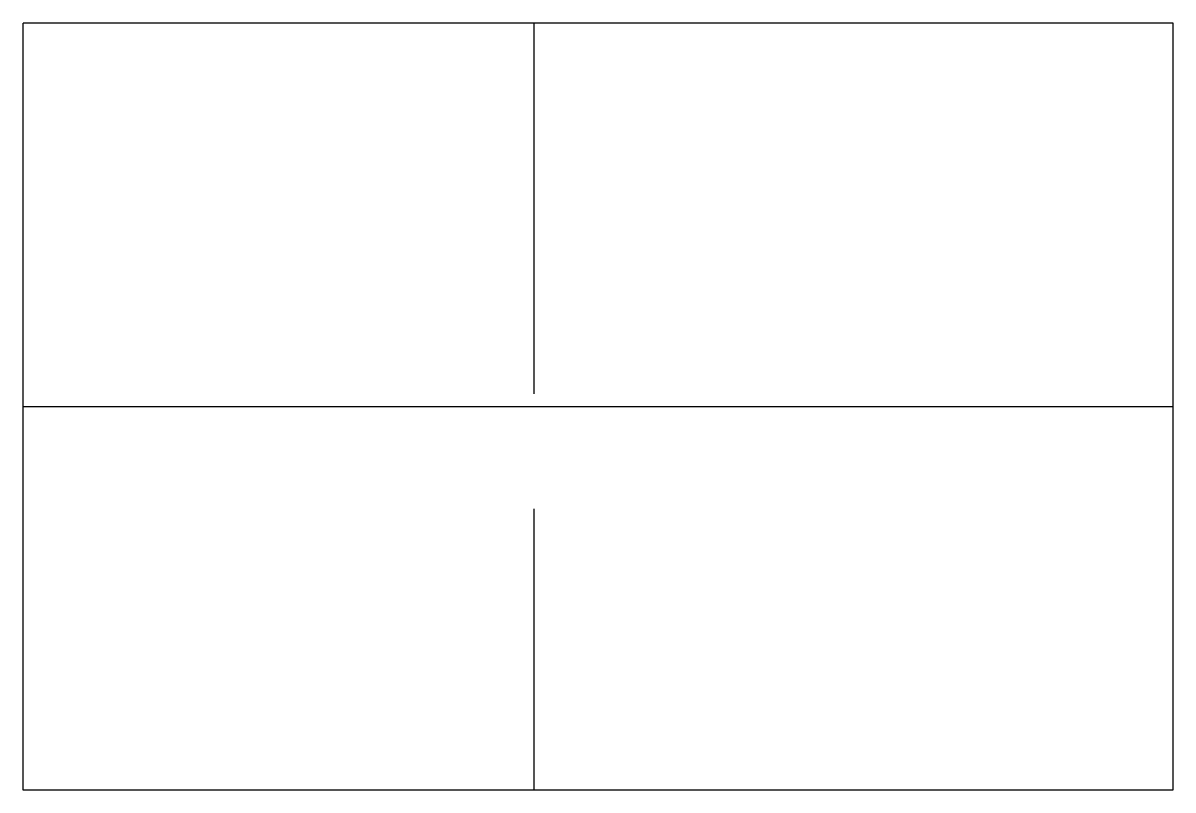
# Model space of a CAD drawing. Extents: x 0 to 9, y 0 to 6.
import ezdxf

# ---------------------------------------------------------------- set-up
doc = ezdxf.new("R2010")
doc.units = 0

msp = doc.modelspace()

# ---------------------------------------------------------------- linework, layer by layer
for p, q in [((9, 6), (0, 6)), ((0, 6), (0, 0)), ((4, 3.1), (4, 6)), ((9, 0), (9, 6)), ((0, 3), (4, 3)), ((4, 3), (9, 3)), ((4, 0), (4, 2.2)), ((0, 0), (9, 0))]:
    msp.add_line(p, q)

doc.saveas('drawing.dxf')
